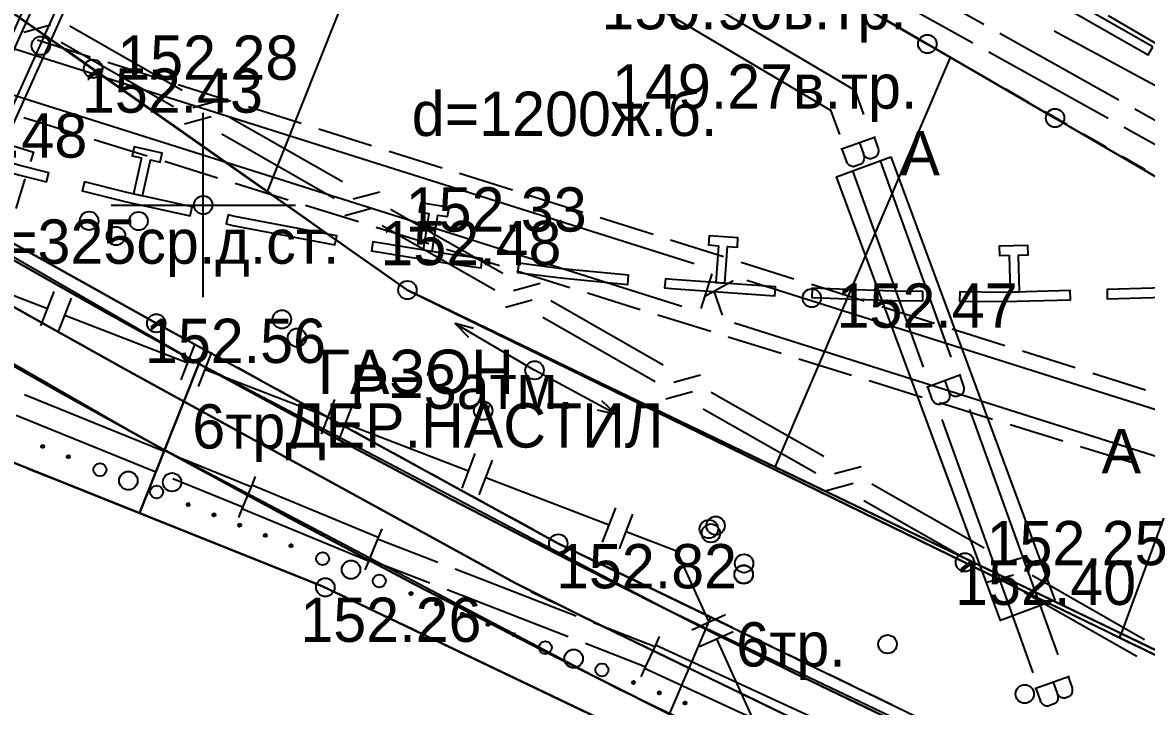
# Model space of a CAD drawing. Header units: metres. Extents: x -2743 to 126, y 13412 to 13916.
# Drawn here: x -1904.9 to -1874.43, y 13636.41 to 13654.95 of the extents above; entities that cross this region are included whole.
import ezdxf

# ---------------------------------------------------------------- set-up
doc = ezdxf.new("R2010")
doc.units = ezdxf.units.M
for name, color, linetype in [('0_геоподоснова', 7, 'Continuous'), ('link-улица Берзарина_Граница работ$0$ГП_Граница проектирования', 7, 'Continuous'), ('link-улица Берзарина_Покрытия — Новые$0$ДВ_ПП_Газон_Р', 7, 'Continuous'), ('link-улица Берзарина_Покрытия — Новые$0$ДВ_ПП_Газон_У за счет АБ_ПЧ', 7, 'Continuous'), ('link-улица Берзарина_Покрытия — Новые$0$ДВ_ПП_Тип2_Р_покрытия_ПЧ_Местные', 7, 'Continuous'), ('link-улица Берзарина_Покрытия — Новые$0$ДВ_ПП_Тип6_У_ТР_3м за счет Газона', 7, 'Continuous'), ('link_улица Берзарина_борта$0$_разметка сущ.', 7, 'Continuous'), ('link_улица Берзарина_борта$0$ДВ_ГП_П_Борт_БР100.30.15', 7, 'Continuous'), ('link_улица Берзарина_борта$0$ДВ_ГП_П_Борт_Пониженный_бетонный', 7, 'Continuous'), ('output[1-12]_3_ДЖКХ-24_03233kl$0$Красные линии', 7, 'Continuous'), ('output[1-12]_3_ДЖКХ-24_03233pp$0$Водосток проектный', 7, 'Continuous'), ('output[1-12]_3_ДЖКХ-24_03233tp$0$Горизонтали', 7, 'Continuous'), ('output[1-12]_3_ДЖКХ-24_03233tp$0$Граница улицы', 7, 'Continuous'), ('output[1-12]_3_ДЖКХ-24_03233tp$0$Колодцы', 7, 'Continuous'), ('output[1-12]_3_ДЖКХ-24_03233tp$0$Леса и газоны', 7, 'Continuous'), ('output[1-12]_3_ДЖКХ-24_03233tp$0$ЛЭП', 7, 'Continuous'), ('output[1-12]_3_ДЖКХ-24_03233tp$0$Отдельно стоящее дерево', 7, 'Continuous'), ('output[1-12]_3_ДЖКХ-24_03233tp$0$Полоса деревьев', 7, 'Continuous'), ('output[1-12]_3_ДЖКХ-24_03233tp$0$Светофоры', 7, 'Continuous'), ('output[1-12]_3_ДЖКХ-24_03233tp$0$Топографические объекты', 7, 'Continuous'), ('output[1-12]_3_ДЖКХ-24_03233tp$0$Фонари', 7, 'Continuous'), ('output[1-12]_3_ДЖКХ-24_03233up$0$Водопровод', 7, 'Continuous'), ('output[1-12]_3_ДЖКХ-24_03233up$0$Газопровод', 7, 'Continuous'), ('output[1-12]_3_ДЖКХ-24_03233up$0$Кабель связи', 7, 'Continuous'), ('output[1-12]_3_ДЖКХ-24_03233up$0$Кабель электрический', 7, 'Continuous'), ('output[1-12]_3_ДЖКХ-24_03233up$0$Канализация самотёчная', 7, 'Continuous'), ('output[1-12]_brd$0$Координатные кресты', 7, 'Continuous'), ('output[23]_brd$0$Координатные кресты', 7, 'Continuous')]:
    doc.layers.add(name, color=color, linetype=linetype)

msp = doc.modelspace()

# ---------------------------------------------------------------- linework, layer by layer
at = {"layer": '0_геоподоснова'}
for points in [[(-1900, 13647.5), (-1900, 13652.5)], [(-1902.5, 13650), (-1897.5, 13650)]]:
    msp.add_lwpolyline(points, dxfattribs=at)
at = {"layer": 'link-улица Берзарина_Граница работ$0$ГП_Граница проектирования'}
for points in [[(-1884.084, 13633.61), (-1896.781, 13639.677), (-1906.314, 13643.487), (-1921.402, 13649.466), (-1933.159, 13654.092), (-1928.779, 13664.629), (-1988.079, 13698.859), (-1995.299, 13686.451), (-2001.646, 13689.693), (-2002.701, 13690.383), (-2013.582, 13696.083)], [(-1925.652, 13684.776), (-1910.389, 13675.967), (-1908.332, 13677.759), (-1907.876, 13679.448), (-1904.758, 13678.606), (-1898.282, 13677.463), (-1897.523, 13677.341), (-1897.595, 13676.996), (-1898.092, 13674.632), (-1898.516, 13672.615), (-1899.087, 13669.905), (-1899.186, 13669.415), (-1899.224, 13669.07), (-1899.205, 13668.028), (-1898.951, 13666.832), (-1898.452, 13665.716), (-1898.191, 13665.303), (-1897.752, 13664.749), (-1897.622, 13664.604), (-1896.676, 13663.934), (-1892.541, 13661.442), (-1881.058, 13654.762), (-1868.528, 13647.482)]]:
    msp.add_lwpolyline(points, dxfattribs=at)
at = {"layer": 'link-улица Берзарина_Покрытия — Новые$0$ДВ_ПП_Газон_Р'}
for points in [[(-1916.788, 13654.433), (-1918.336, 13660.194), (-1918.543, 13660.745), (-1918.852, 13661.24), (-1919.25, 13661.666), (-1919.727, 13662.01), (-1921.057, 13662.782), (-1924.025, 13650.498), (-1921.402, 13649.466), (-1906.314, 13643.487), (-1901.729, 13641.655), (-1901.051, 13643.356), (-1904.338, 13645.181), (-1907.606, 13647.038), (-1910.855, 13648.927), (-1914.086, 13650.848), (-1915.013, 13651.535), (-1915.785, 13652.378), (-1916.383, 13653.353), (-1916.788, 13654.433)], [(-1879.353, 13640.318), (-1894.466, 13647.696), (-1906.359, 13656.037), (-1914.678, 13661.817), (-1914.794, 13661.651), (-1914.3, 13655.07), (-1912.025, 13652.95), (-1911.621, 13652.574), (-1901.274, 13646.798), (-1890.376, 13640.83), (-1879.589, 13635.615), (-1870.241, 13631.304), (-1862.925, 13628.448), (-1862.923, 13628.456), (-1862.795, 13629.211), (-1862.693, 13630.127), (-1862.787, 13630.75), (-1863.064, 13631.638), (-1863.395, 13632.302), (-1863.885, 13632.989), (-1864.326, 13633.201), (-1869.304, 13635.43), (-1872.548, 13637.008), (-1879.353, 13640.318)], [(-1901.274, 13646.798), (-1910.327, 13651.852), (-1910.497, 13651.618), (-1907.92, 13650.107), (-1905.331, 13648.616), (-1902.731, 13647.146), (-1900.119, 13645.696), (-1899.965, 13646.081), (-1901.274, 13646.798)], [(-1890.376, 13640.83), (-1899.965, 13646.081), (-1900.119, 13645.696), (-1896.711, 13643.846), (-1893.285, 13642.03), (-1889.84, 13640.25), (-1886.377, 13638.505), (-1886.238, 13638.83), (-1890.376, 13640.83)], [(-1901.051, 13643.356), (-1901.729, 13641.655), (-1896.781, 13639.677), (-1887.727, 13635.351), (-1887.362, 13636.203), (-1890.812, 13637.939), (-1894.243, 13639.71), (-1897.656, 13641.516), (-1901.051, 13643.356)], [(-1862.925, 13628.448), (-1863.059, 13627.878), (-1866.509, 13629.331), (-1869.945, 13630.819), (-1873.366, 13632.34), (-1876.771, 13633.895), (-1879.185, 13635.022), (-1881.591, 13636.166), (-1883.988, 13637.327), (-1886.377, 13638.505), (-1886.238, 13638.83), (-1879.589, 13635.615), (-1876.639, 13634.255), (-1870.241, 13631.304), (-1862.925, 13628.448)]]:
    msp.add_lwpolyline(points, close=True, dxfattribs=at)
at = {"layer": 'link-улица Берзарина_Покрытия — Новые$0$ДВ_ПП_Газон_У за счет АБ_ПЧ'}
for points in [[(-1875.119, 13638.392), (-1894.466, 13647.696), (-1879.353, 13640.318), (-1875.161, 13638.279), (-1875.119, 13638.392)], [(-1875.119, 13638.392), (-1875.161, 13638.279), (-1872.548, 13637.008), (-1869.304, 13635.43), (-1864.326, 13633.201), (-1875.119, 13638.392)]]:
    msp.add_lwpolyline(points, close=True, dxfattribs=at)
at = {"layer": 'link-улица Берзарина_Покрытия — Новые$0$ДВ_ПП_Тип2_Р_покрытия_ПЧ_Местные'}
for points in [[(-1917.843, 13676.081), (-1920.436, 13665.352), (-1918.323, 13664.109), (-1915.507, 13662.452), (-1906.359, 13656.037), (-1902.986, 13653.693), (-1898.258, 13650.365), (-1893.592, 13662.076), (-1896.676, 13663.934), (-1896.676, 13663.934), (-1897.622, 13664.604), (-1897.752, 13664.749), (-1898.191, 13665.303), (-1898.452, 13665.716), (-1898.951, 13666.832), (-1899.205, 13668.028), (-1899.224, 13669.07), (-1899.186, 13669.415), (-1899.087, 13669.905), (-1898.516, 13672.615)], [(-1884.496, 13642.901), (-1879.747, 13654.001)], [(-1846.077, 13636.663), (-1851.411, 13638.505), (-1853.736, 13639.409), (-1855.589, 13640.217), (-1857.872, 13641.334), (-1859.601, 13642.323), (-1859.601, 13642.323), (-1859.615, 13642.331), (-1863.06, 13644.322), (-1863.082, 13644.335), (-1866.52, 13646.322), (-1866.548, 13646.338), (-1869.981, 13648.327), (-1870.009, 13648.343), (-1871.207, 13649.039), (-1875.119, 13638.392), (-1864.326, 13633.201)]]:
    msp.add_lwpolyline(points, dxfattribs=at)
msp.add_lwpolyline([(-1876.907, 13652.351), (-1873.464, 13650.35), (-1873.444, 13650.339), (-1871.207, 13649.039), (-1875.119, 13638.392), (-1884.496, 13642.901), (-1894.466, 13647.696), (-1898.258, 13650.365), (-1893.592, 13662.076), (-1892.541, 13661.442), (-1889.015, 13659.391), (-1887.293, 13658.374), (-1883.832, 13656.369), (-1880.372, 13654.364), (-1880.37, 13654.363), (-1879.747, 13654.001), (-1876.918, 13652.357), (-1876.907, 13652.351)], close=True, dxfattribs=at)
at = {"layer": 'link-улица Берзарина_Покрытия — Новые$0$ДВ_ПП_Тип6_У_ТР_3м за счет Газона'}
for points in [[(-1910.497, 13651.618), (-1911.216, 13650.63), (-1910.59, 13650.28), (-1908.48, 13649.103), (-1906.37, 13647.925), (-1904.26, 13646.747), (-1902.15, 13645.569), (-1900.525, 13644.678), (-1900.119, 13645.696), (-1902.731, 13647.146), (-1905.331, 13648.616), (-1907.92, 13650.107), (-1910.497, 13651.618)], [(-1902.15, 13645.569), (-1904.26, 13646.747), (-1906.37, 13647.925), (-1908.48, 13649.103), (-1910.59, 13650.28), (-1911.216, 13650.63), (-1911.974, 13649.587), (-1909.263, 13647.996), (-1906.538, 13646.427), (-1903.801, 13644.88), (-1901.051, 13643.356), (-1900.525, 13644.678), (-1902.15, 13645.569)], [(-1900.119, 13645.696), (-1900.525, 13644.678), (-1900.032, 13644.408), (-1898.33, 13643.476), (-1896.414, 13642.426), (-1894.733, 13641.506), (-1893.674, 13640.926), (-1891.554, 13639.765), (-1889.741, 13638.857), (-1886.829, 13637.449), (-1886.377, 13638.505), (-1889.84, 13640.25), (-1893.285, 13642.03), (-1896.711, 13643.846), (-1900.119, 13645.696)], [(-1889.741, 13638.857), (-1891.554, 13639.765), (-1893.674, 13640.926), (-1894.733, 13641.506), (-1896.414, 13642.426), (-1898.33, 13643.476), (-1900.032, 13644.408), (-1900.525, 13644.678), (-1901.051, 13643.356), (-1897.656, 13641.516), (-1894.243, 13639.71), (-1890.812, 13637.939), (-1887.362, 13636.203), (-1886.829, 13637.449), (-1889.741, 13638.857)], [(-1869.945, 13630.819), (-1866.509, 13629.331), (-1863.059, 13627.878), (-1863.272, 13626.973), (-1869.695, 13629.481), (-1870.828, 13629.923), (-1871.918, 13630.425), (-1873.658, 13631.228), (-1876.306, 13632.449), (-1877.158, 13632.842), (-1878.5, 13633.461), (-1881.328, 13634.79), (-1883.004, 13635.6), (-1886.767, 13637.419), (-1886.829, 13637.449), (-1886.377, 13638.505), (-1883.988, 13637.327), (-1881.591, 13636.166), (-1879.185, 13635.022), (-1876.771, 13633.895), (-1873.366, 13632.34), (-1869.945, 13630.819)], [(-1873.658, 13631.228), (-1871.918, 13630.425), (-1870.828, 13629.923), (-1869.695, 13629.481), (-1863.272, 13626.973), (-1863.605, 13625.967), (-1863.805, 13625.481), (-1867.285, 13626.944), (-1870.751, 13628.442), (-1874.201, 13629.974), (-1877.636, 13631.541), (-1880.08, 13632.68), (-1882.516, 13633.837), (-1884.943, 13635.011), (-1887.362, 13636.203), (-1886.829, 13637.449), (-1883.004, 13635.6), (-1881.328, 13634.79), (-1878.5, 13633.461), (-1877.158, 13632.842), (-1876.306, 13632.449), (-1873.658, 13631.228)]]:
    msp.add_lwpolyline(points, close=True, dxfattribs=at)
at = {"layer": 'link_улица Берзарина_борта$0$_разметка сущ.'}
for centre in [(-1880.371, 13654.364), (-1876.91, 13652.359)]:
    msp.add_circle(centre, 0.25, dxfattribs=at)
at = {"layer": 'link_улица Берзарина_борта$0$ДВ_ГП_П_Борт_БР100.30.15'}
msp.add_lwpolyline([(-1986.766, 13701.994), (-1985.053, 13701.781), (-1983.382, 13701.375), (-1981.769, 13700.78), (-1980.229, 13700.001), (-1926.517, 13668.839), (-1923.055, 13666.831), (-1915.507, 13662.452), (-1894.466, 13647.696), (-1863.372, 13632.742)], dxfattribs=at)
at = {"layer": 'link_улица Берзарина_борта$0$ДВ_ГП_П_Борт_Пониженный_бетонный'}
for points in [[(-2000.536, 13689.126), (-1999.131, 13692.209), (-1997.803, 13694.464), (-1996.055, 13696.374), (-1993.952, 13697.883), (-1991.555, 13698.935), (-1988.993, 13699.465), (-1986.403, 13699.453), (-1983.872, 13698.908), (-1981.484, 13697.839), (-1919.727, 13662.01), (-1919.25, 13661.666), (-1918.852, 13661.24), (-1918.543, 13660.745), (-1918.336, 13660.194), (-1916.788, 13654.433), (-1916.383, 13653.353), (-1915.785, 13652.378), (-1915.013, 13651.535), (-1914.086, 13650.848), (-1901.556, 13643.634), (-1888.766, 13636.904), (-1875.729, 13630.666)], [(-1874.213, 13632.723), (-1887.39, 13639.011), (-1900.315, 13645.804), (-1912.971, 13653.095), (-1913.434, 13653.439), (-1913.82, 13653.86), (-1914.119, 13654.347), (-1914.321, 13654.887), (-1915.645, 13659.814), (-1915.678, 13660.031), (-1915.664, 13660.247), (-1915.603, 13660.455), (-1915.498, 13660.648), (-1914.653, 13661.853)]]:
    msp.add_lwpolyline(points, dxfattribs=at)
at = {"layer": 'output[1-12]_3_ДЖКХ-24_03233kl$0$Красные линии'}
for points in [[(-1874.259, 13654.287), (-1876.864, 13655.776), (-1876.988, 13655.559), (-1874.383, 13654.07), (-1874.259, 13654.287)], [(-1905.043, 13650.829), (-1904.251, 13650.631), (-1904.19, 13650.873), (-1904.977, 13651.071), (-1907.076, 13651.675), (-1907.145, 13651.435), (-1905.043, 13650.829)], [(-1901.672, 13651.277), (-1901.888, 13650.301), (-1901.644, 13650.247), (-1901.428, 13651.223), (-1901.169, 13651.166), (-1901.115, 13651.41), (-1901.876, 13651.579), (-1901.93, 13651.335), (-1901.672, 13651.277)], [(-1902.129, 13650.098), (-1900.356, 13649.705), (-1900.302, 13649.949), (-1902.071, 13650.342), (-1903.22, 13650.63), (-1903.281, 13650.387), (-1902.129, 13650.098)], [(-1893.884, 13649.77), (-1894.043, 13648.783), (-1893.796, 13648.743), (-1893.637, 13649.73), (-1893.375, 13649.688), (-1893.335, 13649.935), (-1894.105, 13650.059), (-1894.145, 13649.813), (-1893.884, 13649.77)], [(-1899.195, 13649.448), (-1896.43, 13648.921), (-1896.383, 13649.166), (-1899.145, 13649.692), (-1899.326, 13649.733), (-1899.38, 13649.488), (-1899.195, 13649.448)], [(-1886.036, 13648.899), (-1886.106, 13647.901), (-1885.857, 13647.884), (-1885.786, 13648.881), (-1885.522, 13648.863), (-1885.505, 13649.112), (-1886.283, 13649.167), (-1886.3, 13648.918), (-1886.036, 13648.899)], [(-1893.278, 13648.406), (-1892.471, 13648.303), (-1892.439, 13648.551), (-1893.242, 13648.654), (-1895.401, 13649.003), (-1895.44, 13648.756), (-1893.278, 13648.406)], [(-1878.152, 13648.64), (-1878.125, 13647.64), (-1877.875, 13647.647), (-1877.902, 13648.646), (-1877.637, 13648.654), (-1877.644, 13648.904), (-1878.424, 13648.882), (-1878.417, 13648.633), (-1878.152, 13648.64)], [(-1890.304, 13648.026), (-1888.493, 13647.85), (-1888.469, 13648.099), (-1890.276, 13648.274), (-1891.447, 13648.424), (-1891.479, 13648.176), (-1890.304, 13648.026)], [(-1887.31, 13647.735), (-1884.502, 13647.538), (-1884.485, 13647.788), (-1887.29, 13647.985), (-1887.474, 13648.002), (-1887.498, 13647.754), (-1887.31, 13647.735)], [(-1881.313, 13647.415), (-1880.497, 13647.407), (-1880.495, 13647.657), (-1881.307, 13647.665), (-1883.49, 13647.745), (-1883.499, 13647.495), (-1881.313, 13647.415)], [(-1878.309, 13647.385), (-1876.494, 13647.434), (-1876.5, 13647.684), (-1878.311, 13647.635), (-1879.495, 13647.647), (-1879.498, 13647.397), (-1878.309, 13647.385)], [(-1874.255, 13647.495), (-1872.494, 13647.578), (-1872.506, 13647.828), (-1874.265, 13647.745), (-1875.501, 13647.711), (-1875.494, 13647.461), (-1874.255, 13647.495)]]:
    msp.add_lwpolyline(points, close=True, dxfattribs=at)
at = {"layer": 'output[1-12]_3_ДЖКХ-24_03233pp$0$Водосток проектный'}
for points in [[(-1905.412, 13651.624), (-1905.877, 13651.833), (-1906.342, 13652.042), (-1897.973, 13670.64), (-1897.508, 13670.431), (-1897.043, 13670.222), (-1905.412, 13651.624)], [(-1906.151, 13651.956), (-1902.268, 13660.588)], [(-1905.604, 13651.71), (-1901.72, 13660.342)], [(-1905.149, 13651.607), (-1904.606, 13651.438), (-1904.685, 13651.184)], [(-1904.833, 13650.707), (-1905.081, 13649.909)]]:
    msp.add_lwpolyline(points, dxfattribs=at)
at = {"layer": 'output[1-12]_3_ДЖКХ-24_03233tp$0$Горизонтали'}
for centre in [(-1902.986, 13653.693), (-1894.466, 13647.696), (-1883.504, 13647.479), (-1901.274, 13646.798), (-1890.376, 13640.83), (-1879.353, 13640.318), (-1896.691, 13639.641)]:
    msp.add_circle(centre, 0.25, dxfattribs=at)
at = {"layer": 'output[1-12]_3_ДЖКХ-24_03233tp$0$Граница улицы'}
for points in [[(-1904.777, 13654.938), (-1904.183, 13654.525)], [(-1880.752, 13654.585), (-1881.365, 13654.939)], [(-1879.706, 13653.982), (-1880.319, 13654.336)], [(-1903.772, 13654.239), (-1903.178, 13653.826)], [(-1878.66, 13653.378), (-1879.273, 13653.732)], [(-1902.768, 13653.54), (-1902.176, 13653.123)], [(-1877.614, 13652.774), (-1878.227, 13653.128)], [(-1901.767, 13652.835), (-1901.176, 13652.419)], [(-1876.568, 13652.171), (-1877.181, 13652.525)], [(-1900.767, 13652.131), (-1900.175, 13651.714)], [(-1875.522, 13651.567), (-1876.135, 13651.921)], [(-1899.766, 13651.426), (-1899.174, 13651.01)], [(-1874.476, 13650.963), (-1875.089, 13651.317)], [(-1898.765, 13650.722), (-1898.173, 13650.305)], [(-1897.764, 13650.018), (-1897.172, 13649.601)], [(-1896.764, 13649.313), (-1896.172, 13648.897)], [(-1895.763, 13648.609), (-1895.171, 13648.192)], [(-1894.762, 13647.904), (-1894.466, 13647.696)], [(-1894.466, 13647.696), (-1894.151, 13647.542)], [(-1893.702, 13647.323), (-1893.071, 13647.015)], [(-1892.622, 13646.796), (-1891.992, 13646.488)], [(-1891.543, 13646.269), (-1890.912, 13645.961)], [(-1890.463, 13645.742), (-1889.833, 13645.434)], [(-1889.384, 13645.215), (-1888.753, 13644.907)], [(-1888.304, 13644.688), (-1887.674, 13644.38)], [(-1887.225, 13644.161), (-1886.594, 13643.853)], [(-1886.145, 13643.634), (-1885.515, 13643.326)], [(-1885.066, 13643.107), (-1884.435, 13642.799)], [(-1904.716, 13642.848), (-1904.047, 13642.581)], [(-1883.986, 13642.58), (-1883.356, 13642.272)], [(-1903.582, 13642.395), (-1902.913, 13642.128)], [(-1902.449, 13641.942), (-1901.78, 13641.675)], [(-1882.907, 13642.053), (-1882.276, 13641.745)], [(-1881.827, 13641.526), (-1881.197, 13641.218)], [(-1901.315, 13641.489), (-1900.646, 13641.222)], [(-1900.182, 13641.036), (-1899.513, 13640.769)], [(-1880.748, 13640.999), (-1880.117, 13640.691)], [(-1899.048, 13640.583), (-1898.379, 13640.316)], [(-1879.668, 13640.472), (-1879.353, 13640.318)], [(-1879.353, 13640.318), (-1879.037, 13640.164)], [(-1897.915, 13640.13), (-1897.246, 13639.863)], [(-1896.781, 13639.677), (-1896.691, 13639.641), (-1896.129, 13639.372)], [(-1878.587, 13639.946), (-1877.956, 13639.638)], [(-1877.506, 13639.42), (-1876.874, 13639.112)], [(-1895.677, 13639.156), (-1895.027, 13638.845)], [(-1876.425, 13638.894), (-1875.793, 13638.586)], [(-1894.576, 13638.63), (-1893.926, 13638.319)], [(-1875.343, 13638.367), (-1874.711, 13638.06)], [(-1893.475, 13638.103), (-1892.825, 13637.792)], [(-1892.374, 13637.576), (-1891.724, 13637.265)], [(-1891.273, 13637.049), (-1890.623, 13636.738)], [(-1890.172, 13636.522), (-1889.521, 13636.211)]]:
    msp.add_lwpolyline(points, dxfattribs=at)
at = {"layer": 'output[1-12]_3_ДЖКХ-24_03233tp$0$ЛЭП'}
for points in [[(-1893.173, 13646.794), (-1891.02, 13645.523)], [(-1892.675, 13646.656), (-1893.173, 13646.794), (-1892.81, 13646.424)], [(-1888.82, 13644.335), (-1891.02, 13645.523)], [(-1889.323, 13644.455), (-1888.82, 13644.335), (-1889.197, 13644.691)]]:
    msp.add_lwpolyline(points, dxfattribs=at)
at = {"layer": 'output[1-12]_3_ДЖКХ-24_03233tp$0$Отдельно стоящее дерево'}
for centre in [(-1903.094, 13649.573), (-1901.755, 13649.566), (-1902.365, 13649.162), (-1897.867, 13646.903), (-1897.459, 13646.407), (-1892.412, 13644.429), (-1900.846, 13642.491), (-1886.111, 13641.313), (-1886.295, 13641.221), (-1886.239, 13641.108), (-1885.34, 13640.289), (-1885.35, 13639.997), (-1885.35, 13639.986), (-1881.451, 13638.101), (-1877.732, 13636.752), (-1877.732, 13636.752), (-1877.732, 13636.752)]:
    msp.add_circle(centre, 0.25, dxfattribs=at)
at = {"layer": 'output[1-12]_3_ДЖКХ-24_03233tp$0$Полоса деревьев'}
for points in [[(-1904.324, 13643.431), (-1904.393, 13643.458)], [(-1904.328, 13643.427), (-1904.393, 13643.453)], [(-1904.322, 13643.435), (-1904.392, 13643.463)], [(-1904.319, 13643.44), (-1904.391, 13643.468)], [(-1904.334, 13643.424), (-1904.391, 13643.447)], [(-1904.316, 13643.444), (-1904.39, 13643.473)], [(-1904.339, 13643.421), (-1904.389, 13643.441)], [(-1904.315, 13643.449), (-1904.387, 13643.478)], [(-1904.314, 13643.454), (-1904.384, 13643.482)], [(-1904.348, 13643.419), (-1904.384, 13643.433)], [(-1904.314, 13643.459), (-1904.381, 13643.486)], [(-1904.315, 13643.465), (-1904.376, 13643.489)], [(-1904.317, 13643.471), (-1904.371, 13643.493)], [(-1904.36, 13643.418), (-1904.368, 13643.421)], [(-1904.319, 13643.477), (-1904.365, 13643.496)], [(-1904.326, 13643.486), (-1904.354, 13643.497)], [(-1903.628, 13643.153), (-1903.697, 13643.18)], [(-1903.632, 13643.149), (-1903.697, 13643.175)], [(-1903.625, 13643.157), (-1903.696, 13643.185)], [(-1903.622, 13643.161), (-1903.695, 13643.19)], [(-1903.637, 13643.146), (-1903.695, 13643.169)], [(-1903.619, 13643.166), (-1903.694, 13643.195)], [(-1903.643, 13643.143), (-1903.693, 13643.163)], [(-1903.619, 13643.171), (-1903.691, 13643.2)], [(-1903.618, 13643.176), (-1903.687, 13643.204)], [(-1903.652, 13643.141), (-1903.687, 13643.155)], [(-1903.618, 13643.181), (-1903.684, 13643.208)], [(-1903.619, 13643.187), (-1903.68, 13643.211)], [(-1903.62, 13643.193), (-1903.674, 13643.214)], [(-1903.663, 13643.14), (-1903.671, 13643.143)], [(-1903.622, 13643.199), (-1903.669, 13643.218)], [(-1903.63, 13643.207), (-1903.658, 13643.219)], [(-1900.377, 13641.855), (-1900.446, 13641.882)], [(-1900.381, 13641.851), (-1900.446, 13641.877)], [(-1900.375, 13641.859), (-1900.445, 13641.887)], [(-1900.372, 13641.863), (-1900.444, 13641.892)], [(-1900.387, 13641.848), (-1900.444, 13641.871)], [(-1900.369, 13641.868), (-1900.443, 13641.897)], [(-1900.392, 13641.845), (-1900.442, 13641.865)], [(-1900.368, 13641.873), (-1900.441, 13641.902)], [(-1900.367, 13641.878), (-1900.437, 13641.905)], [(-1900.402, 13641.843), (-1900.437, 13641.857)], [(-1900.367, 13641.883), (-1900.434, 13641.91)], [(-1900.368, 13641.889), (-1900.429, 13641.913)], [(-1900.37, 13641.895), (-1900.424, 13641.916)], [(-1900.413, 13641.842), (-1900.421, 13641.845)], [(-1900.372, 13641.901), (-1900.418, 13641.92)], [(-1900.379, 13641.909), (-1900.407, 13641.921)], [(-1899.681, 13641.577), (-1899.75, 13641.604)], [(-1899.685, 13641.573), (-1899.75, 13641.599)], [(-1899.678, 13641.581), (-1899.749, 13641.609)], [(-1899.675, 13641.585), (-1899.748, 13641.614)], [(-1899.69, 13641.57), (-1899.748, 13641.593)], [(-1899.673, 13641.589), (-1899.747, 13641.619)], [(-1899.696, 13641.566), (-1899.746, 13641.586)], [(-1899.672, 13641.594), (-1899.744, 13641.623)], [(-1899.671, 13641.6), (-1899.74, 13641.627)], [(-1899.705, 13641.565), (-1899.74, 13641.579)], [(-1899.671, 13641.605), (-1899.738, 13641.632)], [(-1899.672, 13641.611), (-1899.733, 13641.635)], [(-1899.673, 13641.617), (-1899.727, 13641.638)], [(-1899.716, 13641.564), (-1899.725, 13641.567)], [(-1899.675, 13641.623), (-1899.722, 13641.641)], [(-1899.683, 13641.631), (-1899.711, 13641.642)], [(-1898.984, 13641.299), (-1899.053, 13641.326)], [(-1898.988, 13641.295), (-1899.053, 13641.321)], [(-1898.982, 13641.303), (-1899.052, 13641.331)], [(-1898.979, 13641.307), (-1899.051, 13641.336)], [(-1898.994, 13641.291), (-1899.051, 13641.314)], [(-1898.976, 13641.311), (-1899.05, 13641.341)], [(-1898.999, 13641.288), (-1899.049, 13641.308)], [(-1898.975, 13641.316), (-1899.048, 13641.345)], [(-1898.974, 13641.321), (-1899.044, 13641.349)], [(-1899.009, 13641.287), (-1899.044, 13641.301)], [(-1898.974, 13641.327), (-1899.041, 13641.353)], [(-1898.975, 13641.332), (-1899.036, 13641.357)], [(-1898.977, 13641.339), (-1899.031, 13641.36)], [(-1899.02, 13641.286), (-1899.028, 13641.289)], [(-1898.979, 13641.345), (-1899.025, 13641.363)], [(-1898.986, 13641.353), (-1899.014, 13641.364)], [(-1898.288, 13641.02), (-1898.357, 13641.048)], [(-1898.292, 13641.016), (-1898.357, 13641.042)], [(-1898.285, 13641.025), (-1898.356, 13641.053)], [(-1898.282, 13641.029), (-1898.355, 13641.058)], [(-1898.297, 13641.013), (-1898.355, 13641.036)], [(-1898.28, 13641.033), (-1898.354, 13641.063)], [(-1898.303, 13641.01), (-1898.353, 13641.03)], [(-1898.279, 13641.038), (-1898.351, 13641.067)], [(-1898.278, 13641.043), (-1898.347, 13641.071)], [(-1898.312, 13641.008), (-1898.347, 13641.023)], [(-1898.278, 13641.049), (-1898.345, 13641.075)], [(-1898.279, 13641.054), (-1898.34, 13641.079)], [(-1898.28, 13641.06), (-1898.334, 13641.082)], [(-1898.323, 13641.008), (-1898.331, 13641.011)], [(-1898.282, 13641.067), (-1898.329, 13641.085)], [(-1898.29, 13641.075), (-1898.318, 13641.086)], [(-1897.591, 13640.742), (-1897.66, 13640.77)], [(-1897.595, 13640.738), (-1897.66, 13640.764)], [(-1897.589, 13640.746), (-1897.659, 13640.775)], [(-1897.586, 13640.751), (-1897.658, 13640.78)], [(-1897.601, 13640.735), (-1897.658, 13640.758)], [(-1897.583, 13640.755), (-1897.657, 13640.785)], [(-1897.606, 13640.732), (-1897.656, 13640.752)], [(-1897.582, 13640.76), (-1897.655, 13640.789)], [(-1897.581, 13640.765), (-1897.651, 13640.793)], [(-1897.615, 13640.73), (-1897.651, 13640.744)], [(-1897.581, 13640.77), (-1897.648, 13640.797)], [(-1897.582, 13640.776), (-1897.643, 13640.801)], [(-1897.584, 13640.782), (-1897.638, 13640.804)], [(-1897.627, 13640.729), (-1897.635, 13640.733)], [(-1897.586, 13640.788), (-1897.632, 13640.807)], [(-1897.593, 13640.797), (-1897.621, 13640.808)], [(-1894.341, 13639.444), (-1894.41, 13639.472)], [(-1894.345, 13639.44), (-1894.41, 13639.466)], [(-1894.338, 13639.448), (-1894.409, 13639.477)], [(-1894.335, 13639.453), (-1894.408, 13639.482)], [(-1894.35, 13639.437), (-1894.408, 13639.46)], [(-1894.333, 13639.457), (-1894.407, 13639.487)], [(-1894.356, 13639.434), (-1894.406, 13639.454)], [(-1894.332, 13639.462), (-1894.404, 13639.491)], [(-1894.331, 13639.467), (-1894.4, 13639.495)], [(-1894.365, 13639.432), (-1894.4, 13639.446)], [(-1894.331, 13639.472), (-1894.398, 13639.499)], [(-1894.332, 13639.478), (-1894.393, 13639.503)], [(-1894.334, 13639.484), (-1894.387, 13639.506)], [(-1894.376, 13639.431), (-1894.385, 13639.435)], [(-1894.335, 13639.49), (-1894.382, 13639.509)], [(-1894.343, 13639.499), (-1894.371, 13639.51)], [(-1893.644, 13639.166), (-1893.713, 13639.193)], [(-1893.648, 13639.162), (-1893.713, 13639.188)], [(-1893.642, 13639.17), (-1893.712, 13639.198)], [(-1893.639, 13639.175), (-1893.711, 13639.203)], [(-1893.654, 13639.159), (-1893.711, 13639.182)], [(-1893.636, 13639.179), (-1893.71, 13639.209)], [(-1893.659, 13639.156), (-1893.709, 13639.176)], [(-1893.635, 13639.184), (-1893.708, 13639.213)], [(-1893.634, 13639.189), (-1893.704, 13639.217)], [(-1893.669, 13639.154), (-1893.704, 13639.168)], [(-1893.634, 13639.194), (-1893.701, 13639.221)], [(-1893.635, 13639.2), (-1893.696, 13639.224)], [(-1893.637, 13639.206), (-1893.691, 13639.228)], [(-1893.68, 13639.153), (-1893.688, 13639.157)], [(-1893.639, 13639.212), (-1893.685, 13639.231)], [(-1893.646, 13639.221), (-1893.674, 13639.232)], [(-1892.948, 13638.888), (-1893.017, 13638.915)], [(-1892.952, 13638.884), (-1893.017, 13638.91)], [(-1892.945, 13638.892), (-1893.016, 13638.92)], [(-1892.942, 13638.896), (-1893.015, 13638.925)], [(-1892.957, 13638.881), (-1893.015, 13638.904)], [(-1892.94, 13638.901), (-1893.014, 13638.93)], [(-1892.963, 13638.878), (-1893.013, 13638.898)], [(-1892.939, 13638.906), (-1893.011, 13638.935)], [(-1892.938, 13638.911), (-1893.007, 13638.939)], [(-1892.972, 13638.876), (-1893.007, 13638.89)], [(-1892.938, 13638.916), (-1893.005, 13638.943)], [(-1892.939, 13638.922), (-1893, 13638.946)], [(-1892.941, 13638.928), (-1892.994, 13638.949)], [(-1892.983, 13638.875), (-1892.992, 13638.878)], [(-1892.942, 13638.934), (-1892.989, 13638.953)], [(-1892.95, 13638.942), (-1892.978, 13638.954)], [(-1892.251, 13638.61), (-1892.32, 13638.637)], [(-1892.255, 13638.606), (-1892.32, 13638.632)], [(-1892.249, 13638.614), (-1892.319, 13638.642)], [(-1892.246, 13638.618), (-1892.318, 13638.647)], [(-1892.261, 13638.603), (-1892.318, 13638.626)], [(-1892.243, 13638.623), (-1892.317, 13638.652)], [(-1892.266, 13638.6), (-1892.316, 13638.62)], [(-1892.242, 13638.628), (-1892.315, 13638.656)], [(-1892.241, 13638.633), (-1892.311, 13638.66)], [(-1892.276, 13638.598), (-1892.311, 13638.612)], [(-1892.241, 13638.638), (-1892.308, 13638.665)], [(-1892.242, 13638.644), (-1892.303, 13638.668)], [(-1892.244, 13638.65), (-1892.298, 13638.671)], [(-1892.287, 13638.597), (-1892.295, 13638.6)], [(-1892.246, 13638.656), (-1892.292, 13638.675)], [(-1892.253, 13638.664), (-1892.281, 13638.675)], [(-1891.555, 13638.332), (-1891.624, 13638.359)], [(-1891.559, 13638.328), (-1891.624, 13638.354)], [(-1891.552, 13638.336), (-1891.623, 13638.364)], [(-1891.549, 13638.34), (-1891.622, 13638.369)], [(-1891.564, 13638.325), (-1891.622, 13638.348)], [(-1891.547, 13638.344), (-1891.621, 13638.374)], [(-1891.57, 13638.321), (-1891.62, 13638.341)], [(-1891.546, 13638.349), (-1891.618, 13638.378)], [(-1891.545, 13638.354), (-1891.614, 13638.382)], [(-1891.579, 13638.32), (-1891.614, 13638.334)], [(-1891.545, 13638.36), (-1891.612, 13638.387)], [(-1891.546, 13638.366), (-1891.607, 13638.39)], [(-1891.547, 13638.372), (-1891.601, 13638.393)], [(-1891.59, 13638.319), (-1891.599, 13638.322)], [(-1891.549, 13638.378), (-1891.596, 13638.396)], [(-1891.557, 13638.386), (-1891.585, 13638.397)], [(-1888.304, 13637.034), (-1888.373, 13637.061)], [(-1888.308, 13637.03), (-1888.373, 13637.056)], [(-1888.302, 13637.038), (-1888.372, 13637.066)], [(-1888.299, 13637.042), (-1888.371, 13637.071)], [(-1888.314, 13637.026), (-1888.371, 13637.049)], [(-1888.296, 13637.046), (-1888.37, 13637.076)], [(-1888.319, 13637.023), (-1888.369, 13637.043)], [(-1888.295, 13637.051), (-1888.368, 13637.08)], [(-1888.294, 13637.056), (-1888.364, 13637.084)], [(-1888.329, 13637.022), (-1888.364, 13637.036)], [(-1888.294, 13637.062), (-1888.361, 13637.088)], [(-1888.295, 13637.068), (-1888.357, 13637.092)], [(-1888.297, 13637.074), (-1888.351, 13637.095)], [(-1888.34, 13637.021), (-1888.348, 13637.024)], [(-1888.299, 13637.08), (-1888.345, 13637.098)], [(-1888.306, 13637.088), (-1888.334, 13637.099)], [(-1887.608, 13636.755), (-1887.677, 13636.783)], [(-1887.612, 13636.751), (-1887.677, 13636.777)], [(-1887.605, 13636.76), (-1887.676, 13636.788)], [(-1887.602, 13636.764), (-1887.675, 13636.793)], [(-1887.617, 13636.748), (-1887.675, 13636.771)], [(-1887.6, 13636.768), (-1887.674, 13636.798)], [(-1887.623, 13636.745), (-1887.673, 13636.765)], [(-1887.599, 13636.773), (-1887.671, 13636.802)], [(-1887.598, 13636.778), (-1887.667, 13636.806)], [(-1887.632, 13636.743), (-1887.667, 13636.758)], [(-1887.598, 13636.784), (-1887.665, 13636.81)], [(-1887.599, 13636.789), (-1887.66, 13636.814)], [(-1887.601, 13636.796), (-1887.654, 13636.817)], [(-1887.643, 13636.743), (-1887.652, 13636.746)], [(-1887.602, 13636.802), (-1887.649, 13636.82)], [(-1887.61, 13636.81), (-1887.638, 13636.821)], [(-1886.911, 13636.477), (-1886.98, 13636.505)], [(-1886.915, 13636.473), (-1886.98, 13636.499)], [(-1886.909, 13636.482), (-1886.979, 13636.51)], [(-1886.906, 13636.486), (-1886.978, 13636.515)], [(-1886.921, 13636.47), (-1886.978, 13636.493)], [(-1886.903, 13636.49), (-1886.977, 13636.52)], [(-1886.926, 13636.467), (-1886.976, 13636.487)], [(-1886.902, 13636.495), (-1886.975, 13636.524)], [(-1886.901, 13636.5), (-1886.971, 13636.528)], [(-1886.936, 13636.465), (-1886.971, 13636.479)], [(-1886.901, 13636.505), (-1886.968, 13636.532)], [(-1886.902, 13636.511), (-1886.963, 13636.536)], [(-1886.904, 13636.517), (-1886.958, 13636.539)], [(-1886.947, 13636.464), (-1886.955, 13636.468)], [(-1886.906, 13636.523), (-1886.952, 13636.542)], [(-1886.913, 13636.532), (-1886.941, 13636.543)]]:
    msp.add_lwpolyline(points, dxfattribs=at)
for centre, radius in [((-1904.353, 13643.458), 0.04), ((-1903.657, 13643.18), 0.04), ((-1902.801, 13642.828), 0.175), ((-1902.032, 13642.531), 0.25), ((-1901.266, 13642.225), 0.175), ((-1900.407, 13641.882), 0.04), ((-1899.71, 13641.603), 0.04), ((-1899.014, 13641.325), 0.04), ((-1898.317, 13641.047), 0.04), ((-1897.621, 13640.769), 0.04), ((-1896.765, 13640.418), 0.175), ((-1895.995, 13640.12), 0.25), ((-1895.229, 13639.814), 0.175), ((-1894.37, 13639.471), 0.04), ((-1893.674, 13639.193), 0.04), ((-1892.977, 13638.915), 0.04), ((-1892.281, 13638.636), 0.04), ((-1891.584, 13638.358), 0.04), ((-1890.728, 13638.007), 0.175), ((-1889.959, 13637.709), 0.25), ((-1889.193, 13637.403), 0.175), ((-1888.334, 13637.06), 0.04), ((-1887.637, 13636.782), 0.04), ((-1886.941, 13636.504), 0.04)]:
    msp.add_circle(centre, radius, dxfattribs=at)
at = {"layer": 'output[1-12]_3_ДЖКХ-24_03233tp$0$Светофоры'}
msp.add_circle((-1904.404, 13654.32), 0.25, dxfattribs=at)
at = {"layer": 'output[1-12]_3_ДЖКХ-24_03233tp$0$Топографические объекты'}
for points in [[(-1904.754, 13648.741), (-1905.367, 13649.083)], [(-1903.704, 13648.155), (-1904.317, 13648.497)], [(-1902.654, 13647.569), (-1903.268, 13647.911)], [(-1901.604, 13646.982), (-1902.218, 13647.325)], [(-1904.26, 13646.747), (-1904.879, 13647.092)], [(-1900.551, 13646.402), (-1901.167, 13646.74)], [(-1903.205, 13646.158), (-1903.824, 13646.503)], [(-1899.497, 13645.825), (-1900.113, 13646.162)], [(-1902.15, 13645.569), (-1902.769, 13645.915)], [(-1898.442, 13645.247), (-1899.058, 13645.585)], [(-1901.091, 13644.988), (-1901.713, 13645.328)], [(-1897.388, 13644.67), (-1898.004, 13645.007)], [(-1900.032, 13644.408), (-1900.653, 13644.748)], [(-1896.333, 13644.092), (-1896.949, 13644.43)], [(-1898.972, 13643.827), (-1899.593, 13644.167)], [(-1895.278, 13643.515), (-1895.894, 13643.852)], [(-1897.912, 13643.247), (-1898.534, 13643.587)], [(-1894.224, 13642.937), (-1894.84, 13643.275)], [(-1896.853, 13642.667), (-1897.474, 13643.007)], [(-1895.793, 13642.086), (-1896.414, 13642.426)], [(-1893.169, 13642.36), (-1893.785, 13642.697)], [(-1892.115, 13641.782), (-1892.731, 13642.12)], [(-1894.733, 13641.506), (-1895.355, 13641.846)], [(-1891.06, 13641.205), (-1891.676, 13641.542)], [(-1893.674, 13640.926), (-1894.295, 13641.266)], [(-1889.996, 13640.646), (-1890.376, 13640.83), (-1890.622, 13640.965)], [(-1892.614, 13640.345), (-1893.235, 13640.686)], [(-1888.913, 13640.123), (-1889.546, 13640.429)], [(-1891.554, 13639.765), (-1892.176, 13640.105)], [(-1887.831, 13639.6), (-1888.463, 13639.905)], [(-1890.48, 13639.214), (-1891.063, 13639.496), (-1891.116, 13639.525)], [(-1886.748, 13639.076), (-1887.381, 13639.382)], [(-1889.392, 13638.688), (-1890.03, 13638.996)], [(-1885.666, 13638.553), (-1886.298, 13638.859)], [(-1888.304, 13638.162), (-1888.942, 13638.471)], [(-1884.583, 13638.03), (-1885.216, 13638.335)], [(-1887.217, 13637.637), (-1887.854, 13637.945)], [(-1883.501, 13637.506), (-1884.133, 13637.812)], [(-1886.129, 13637.111), (-1886.767, 13637.419)], [(-1882.418, 13636.983), (-1883.051, 13637.289)], [(-1885.041, 13636.585), (-1885.679, 13636.893)], [(-1881.336, 13636.46), (-1881.968, 13636.765)]]:
    msp.add_lwpolyline(points, dxfattribs=at)
at = {"layer": 'output[1-12]_3_ДЖКХ-24_03233tp$0$Фонари'}
msp.add_circle((-1891.02, 13645.523), 0.25, dxfattribs=at)
at = {"layer": 'output[1-12]_3_ДЖКХ-24_03233up$0$Водопровод'}
for points in [[(-1889.308, 13657.245), (-1882.338, 13653.115)], [(-1889.84, 13656.63), (-1882.994, 13652.573)], [(-1882.338, 13653.115), (-1882.101, 13652.456)], [(-1882.994, 13652.573), (-1882.757, 13651.915)], [(-1881.778, 13651.844), (-1882.716, 13651.506)], [(-1881.812, 13651.831), (-1881.704, 13651.531), (-1881.7, 13651.501), (-1881.7, 13651.448), (-1881.711, 13651.394), (-1881.718, 13651.372), (-1881.73, 13651.349), (-1881.748, 13651.327), (-1881.772, 13651.305), (-1881.784, 13651.296), (-1881.893, 13651.257), (-1881.916, 13651.255), (-1881.949, 13651.257), (-1881.973, 13651.264), (-1881.998, 13651.273), (-1882.027, 13651.292), (-1882.057, 13651.319), (-1882.08, 13651.345), (-1882.106, 13651.384), (-1882.096, 13651.347), (-1882.088, 13651.314), (-1882.086, 13651.263), (-1882.092, 13651.229), (-1882.1, 13651.197), (-1882.12, 13651.158), (-1882.146, 13651.127), (-1882.173, 13651.107), (-1882.352, 13651.043), (-1882.371, 13651.04), (-1882.399, 13651.041), (-1882.434, 13651.051), (-1882.471, 13651.071), (-1882.498, 13651.091), (-1882.534, 13651.128), (-1882.552, 13651.151), (-1882.563, 13651.176)], [(-1882.215, 13651.687), (-1882.106, 13651.384)], [(-1881.362, 13651.309), (-1876.915, 13639.291), (-1878.384, 13638.747), (-1882.831, 13650.765), (-1881.362, 13651.309)], [(-1882.686, 13651.517), (-1882.563, 13651.176)], [(-1881.649, 13651.198), (-1879.735, 13645.875)], [(-1882.402, 13650.928), (-1880.488, 13645.604)], [(-1879.46, 13645.398), (-1880.399, 13645.06)], [(-1879.495, 13645.385), (-1879.387, 13645.085), (-1879.382, 13645.055), (-1879.382, 13645.002), (-1879.393, 13644.948), (-1879.401, 13644.926), (-1879.413, 13644.903), (-1879.43, 13644.881), (-1879.454, 13644.859), (-1879.467, 13644.85), (-1879.576, 13644.811), (-1879.599, 13644.809), (-1879.631, 13644.811), (-1879.656, 13644.818), (-1879.681, 13644.827), (-1879.71, 13644.846), (-1879.739, 13644.873), (-1879.762, 13644.899), (-1879.788, 13644.938), (-1879.779, 13644.901), (-1879.771, 13644.868), (-1879.768, 13644.817), (-1879.774, 13644.783), (-1879.782, 13644.751), (-1879.802, 13644.712), (-1879.828, 13644.68), (-1879.855, 13644.661), (-1880.034, 13644.597), (-1880.053, 13644.594), (-1880.082, 13644.595), (-1880.117, 13644.605), (-1880.154, 13644.625), (-1880.181, 13644.645), (-1880.216, 13644.682), (-1880.234, 13644.705), (-1880.246, 13644.73)], [(-1879.897, 13645.241), (-1879.788, 13644.938)], [(-1880.368, 13645.071), (-1880.246, 13644.73)], [(-1879.228, 13644.463), (-1877.314, 13639.139)], [(-1879.98, 13644.192), (-1878.066, 13638.869)], [(-1877.314, 13639.139), (-1876.837, 13637.813)], [(-1878.066, 13638.869), (-1877.511, 13637.323)], [(-1876.522, 13637.227), (-1877.461, 13636.889)], [(-1876.557, 13637.214), (-1876.449, 13636.914), (-1876.444, 13636.884), (-1876.445, 13636.831), (-1876.455, 13636.777), (-1876.463, 13636.755), (-1876.475, 13636.732), (-1876.493, 13636.71), (-1876.516, 13636.688), (-1876.529, 13636.679), (-1876.638, 13636.64), (-1876.661, 13636.638), (-1876.693, 13636.64), (-1876.718, 13636.647), (-1876.743, 13636.656), (-1876.772, 13636.675), (-1876.801, 13636.702), (-1876.824, 13636.728), (-1876.85, 13636.767), (-1876.841, 13636.73), (-1876.833, 13636.697), (-1876.831, 13636.646), (-1876.836, 13636.612), (-1876.844, 13636.58), (-1876.864, 13636.541), (-1876.891, 13636.509), (-1876.917, 13636.49), (-1877.097, 13636.426), (-1877.115, 13636.423), (-1877.144, 13636.424), (-1877.179, 13636.434), (-1877.216, 13636.454), (-1877.243, 13636.474), (-1877.278, 13636.511), (-1877.296, 13636.534), (-1877.308, 13636.559)], [(-1876.959, 13637.07), (-1876.85, 13636.767)], [(-1877.43, 13636.9), (-1877.308, 13636.559)]]:
    msp.add_lwpolyline(points, dxfattribs=at)
at = {"layer": 'output[1-12]_3_ДЖКХ-24_03233up$0$Газопровод'}
for points in [[(-1907.561, 13648.478), (-1904.222, 13647.193)], [(-1904.402, 13646.726), (-1904.043, 13647.66)], [(-1903.936, 13646.547), (-1903.576, 13647.48)], [(-1903.756, 13647.013), (-1900.417, 13645.728)], [(-1900.597, 13645.261), (-1900.237, 13646.194)], [(-1900.13, 13645.082), (-1899.771, 13646.015)], [(-1899.95, 13645.548), (-1896.611, 13644.263)], [(-1896.791, 13643.796), (-1896.432, 13644.729)], [(-1896.324, 13643.616), (-1895.965, 13644.55)], [(-1896.145, 13644.083), (-1892.806, 13642.798)], [(-1892.985, 13642.331), (-1892.626, 13643.264)], [(-1892.519, 13642.151), (-1892.159, 13643.085)], [(-1892.339, 13642.618), (-1889, 13641.333)], [(-1889.18, 13640.866), (-1888.82, 13641.799)], [(-1888.713, 13640.686), (-1888.354, 13641.62)], [(-1888.533, 13641.153), (-1887.175, 13640.63), (-1886.297, 13638.698)], [(-1886.753, 13638.491), (-1885.842, 13638.904)], [(-1886.546, 13638.036), (-1885.635, 13638.449)], [(-1886.091, 13638.242), (-1884.611, 13634.985)]]:
    msp.add_lwpolyline(points, dxfattribs=at)
at = {"layer": 'output[1-12]_3_ДЖКХ-24_03233up$0$Кабель связи'}
for points in [[(-1904.864, 13654.684), (-1904.141, 13654.882)], [(-1903.621, 13654.855), (-1900.575, 13653.118)], [(-1903.852, 13654.412), (-1900.803, 13652.672)], [(-1900.285, 13652.647), (-1899.562, 13652.845)], [(-1900.513, 13652.201), (-1899.79, 13652.399)], [(-1899.272, 13652.374), (-1896.227, 13650.636)], [(-1899.5, 13651.928), (-1896.452, 13650.189)], [(-1895.937, 13650.166), (-1895.214, 13650.363)], [(-1896.162, 13649.718), (-1895.439, 13649.916)], [(-1894.924, 13649.893), (-1891.879, 13648.155)], [(-1895.149, 13649.445), (-1892.1, 13647.706)], [(-1891.589, 13647.685), (-1890.866, 13647.882)], [(-1891.811, 13647.235), (-1891.088, 13647.433)], [(-1890.576, 13647.412), (-1887.531, 13645.674)], [(-1890.798, 13646.962), (-1887.749, 13645.223)], [(-1887.241, 13645.203), (-1886.518, 13645.401)], [(-1887.459, 13644.752), (-1886.736, 13644.95)], [(-1886.228, 13644.93), (-1883.182, 13643.193)], [(-1886.446, 13644.479), (-1883.398, 13642.74)], [(-1882.892, 13642.722), (-1882.169, 13642.92)], [(-1883.108, 13642.269), (-1882.385, 13642.467)], [(-1881.88, 13642.449), (-1878.834, 13640.711)], [(-1882.095, 13641.996), (-1879.046, 13640.257)], [(-1878.544, 13640.241), (-1877.821, 13640.438)], [(-1878.757, 13639.786), (-1878.034, 13639.984)], [(-1877.531, 13639.968), (-1874.486, 13638.23)], [(-1877.744, 13639.513), (-1874.695, 13637.774)]]:
    msp.add_lwpolyline(points, dxfattribs=at)
at = {"layer": 'output[1-12]_3_ДЖКХ-24_03233up$0$Кабель электрический'}
for points in [[(-1878.843, 13654.894), (-1882.067, 13656.697)], [(-1882.364, 13656.201), (-1880.946, 13655.398), (-1879.139, 13654.393)], [(-1873.898, 13654.213), (-1875.461, 13655.128)], [(-1875.184, 13652.847), (-1878.407, 13654.65)], [(-1876.933, 13654.718), (-1873.751, 13653.004)], [(-1878.702, 13654.15), (-1875.47, 13652.353)], [(-1871.525, 13650.799), (-1874.748, 13652.603)], [(-1875.033, 13652.11), (-1871.802, 13650.313)], [(-1901.062, 13643.322), (-1904.843, 13644.854)], [(-1901.287, 13642.766), (-1905.068, 13644.298)], [(-1898.707, 13642.368), (-1900.598, 13643.134)], [(-1898.933, 13641.812), (-1900.823, 13642.578)], [(-1898.59, 13642.644), (-1898.686, 13642.413)], [(-1898.686, 13642.413), (-1898.954, 13641.767)], [(-1895.256, 13640.993), (-1898.686, 13642.413)], [(-1898.954, 13641.766), (-1899.049, 13641.535)], [(-1895.524, 13640.347), (-1898.954, 13641.767)], [(-1895.16, 13641.224), (-1895.256, 13640.993)], [(-1895.256, 13640.993), (-1895.524, 13640.347)], [(-1893.64, 13640.313), (-1895.281, 13640.95)], [(-1895.524, 13640.346), (-1895.619, 13640.115)], [(-1893.857, 13639.753), (-1895.499, 13640.39)], [(-1889.89, 13638.858), (-1892.705, 13639.95), (-1893.173, 13640.132)], [(-1890.107, 13638.298), (-1892.922, 13639.391), (-1893.39, 13639.572)], [(-1887.781, 13638.04), (-1889.423, 13638.677)], [(-1887.638, 13638.305), (-1887.743, 13638.078)], [(-1887.999, 13637.48), (-1889.64, 13638.117)], [(-1887.743, 13638.078), (-1888.037, 13637.442)], [(-1882.413, 13635.618), (-1887.743, 13638.078)], [(-1888.037, 13637.442), (-1888.141, 13637.215)], [(-1882.707, 13634.982), (-1888.037, 13637.442)]]:
    msp.add_lwpolyline(points, dxfattribs=at)
at = {"layer": 'output[1-12]_3_ДЖКХ-24_03233up$0$Канализация самотёчная'}
for points in [[(-1922.905, 13659.859), (-1886.696, 13648.414)], [(-1923.128, 13658.671), (-1887.025, 13647.259)], [(-1904.496, 13654.473), (-1903.065, 13654.021)], [(-1902.588, 13653.871), (-1901.158, 13653.42)], [(-1900.681, 13653.269), (-1899.25, 13652.818)], [(-1898.774, 13652.668), (-1897.343, 13652.216)], [(-1903.432, 13651.92), (-1904.864, 13652.365)], [(-1896.866, 13652.066), (-1895.436, 13651.615)], [(-1901.522, 13651.325), (-1902.954, 13651.771)], [(-1894.959, 13651.464), (-1893.528, 13651.013)], [(-1899.612, 13650.731), (-1901.045, 13651.177)], [(-1893.052, 13650.862), (-1891.621, 13650.411)], [(-1897.703, 13650.136), (-1899.135, 13650.582)], [(-1891.144, 13650.261), (-1889.714, 13649.809)], [(-1895.793, 13649.542), (-1897.225, 13649.988)], [(-1889.237, 13649.659), (-1887.806, 13649.208)], [(-1893.884, 13648.948), (-1895.316, 13649.393)], [(-1887.33, 13649.057), (-1885.899, 13648.606)], [(-1891.974, 13648.353), (-1893.406, 13648.799)], [(-1885.422, 13648.456), (-1883.992, 13648.004)], [(-1890.064, 13647.759), (-1891.497, 13648.205)], [(-1886.211, 13648.139), (-1886.51, 13647.194)], [(-1886.403, 13647.531), (-1885.638, 13647.958)], [(-1885.266, 13647.962), (-1849.058, 13636.517)], [(-1888.155, 13647.165), (-1889.587, 13647.61)], [(-1886.161, 13647.666), (-1885.938, 13647.014)], [(-1883.515, 13647.854), (-1882.084, 13647.403)], [(-1886.245, 13646.57), (-1887.677, 13647.016)], [(-1881.608, 13647.252), (-1880.177, 13646.801)], [(-1885.595, 13646.807), (-1849.492, 13635.395)], [(-1884.335, 13645.976), (-1885.768, 13646.422)], [(-1879.7, 13646.65), (-1878.27, 13646.199)], [(-1882.426, 13645.381), (-1883.858, 13645.827)], [(-1877.793, 13646.049), (-1876.362, 13645.597)], [(-1880.516, 13644.787), (-1881.948, 13645.233)], [(-1875.886, 13645.447), (-1874.455, 13644.996)], [(-1878.607, 13644.193), (-1880.039, 13644.638)], [(-1876.697, 13643.598), (-1878.129, 13644.044)], [(-1874.787, 13643.004), (-1876.219, 13643.45)]]:
    msp.add_lwpolyline(points, dxfattribs=at)
at = {"layer": 'output[1-12]_brd$0$Координатные кресты'}
msp.add_circle((-1900, 13650), 0.25, dxfattribs=at)
at = {"layer": 'output[23]_brd$0$Координатные кресты'}
msp.add_circle((-1900, 13650), 0.25, dxfattribs=at)

# ---------------------------------------------------------------- texts
at = {"layer": 'output[1-12]_3_ДЖКХ-24_03233tp$0$Горизонтали'}
for s, p in [('152.28', (-1902.332, 13653.395)), ('152.43', (-1903.29, 13652.503)), ('152.33', (-1894.514, 13649.281)), ('152.48', (-1895.199, 13648.371)), ('152.47', (-1882.832, 13646.677)), ('152.56', (-1901.581, 13645.721)), ('152.25', (-1878.767, 13640.24)), ('152.82', (-1890.438, 13639.614)), ('152.40', (-1879.62, 13639.165)), ('152.26', (-1897.368, 13638.163))]:
    msp.add_text(s, height=1.2, dxfattribs=at).set_placement(p)
at = {"layer": 'output[1-12]_3_ДЖКХ-24_03233tp$0$Граница улицы'}
for p in [(-1881.101, 13650.807), (-1875.648, 13642.734)]:
    msp.add_text('А', height=1.2, dxfattribs=at).set_placement(p)
at = {"layer": 'output[1-12]_3_ДЖКХ-24_03233tp$0$Колодцы'}
msp.add_text('152.48', height=1.2, dxfattribs=at).set_placement((-1908.052, 13651.284))
at = {"layer": 'output[1-12]_3_ДЖКХ-24_03233tp$0$Леса и газоны'}
msp.add_text('ГАЗОН', height=1.2, dxfattribs=at).set_placement((-1896.894, 13644.883))
at = {"layer": 'output[1-12]_3_ДЖКХ-24_03233tp$0$Топографические объекты'}
msp.add_text('ДЕР.НАСТИЛ', height=1.2, dxfattribs=at).set_placement((-1897.77, 13643.428))
at = {"layer": 'output[1-12]_3_ДЖКХ-24_03233up$0$Водопровод'}
for s, p in [('150.90в.тр.', (-1889.207, 13654.762)), ('149.27в.тр.', (-1888.92, 13652.614))]:
    msp.add_text(s, height=1.2, dxfattribs=at).set_placement(p)
at = {"layer": 'output[1-12]_3_ДЖКХ-24_03233up$0$Газопровод'}
for s, p in [('d=325ср.д.ст.', (-1906.323, 13648.41)), ('P=3атм.', (-1896.031, 13644.476))]:
    msp.add_text(s, height=1.2, dxfattribs=at).set_placement(p)
at = {"layer": 'output[1-12]_3_ДЖКХ-24_03233up$0$Кабель электрический'}
for p in [(-1900.297, 13643.402), (-1885.551, 13637.495)]:
    msp.add_text('6тр.', height=1.2, dxfattribs=at).set_placement(p)
at = {"layer": 'output[1-12]_3_ДЖКХ-24_03233up$0$Канализация самотёчная'}
msp.add_text('d=1200ж.б.', height=1.2, dxfattribs=at).set_placement((-1894.349, 13651.873))

doc.saveas('drawing.dxf')
